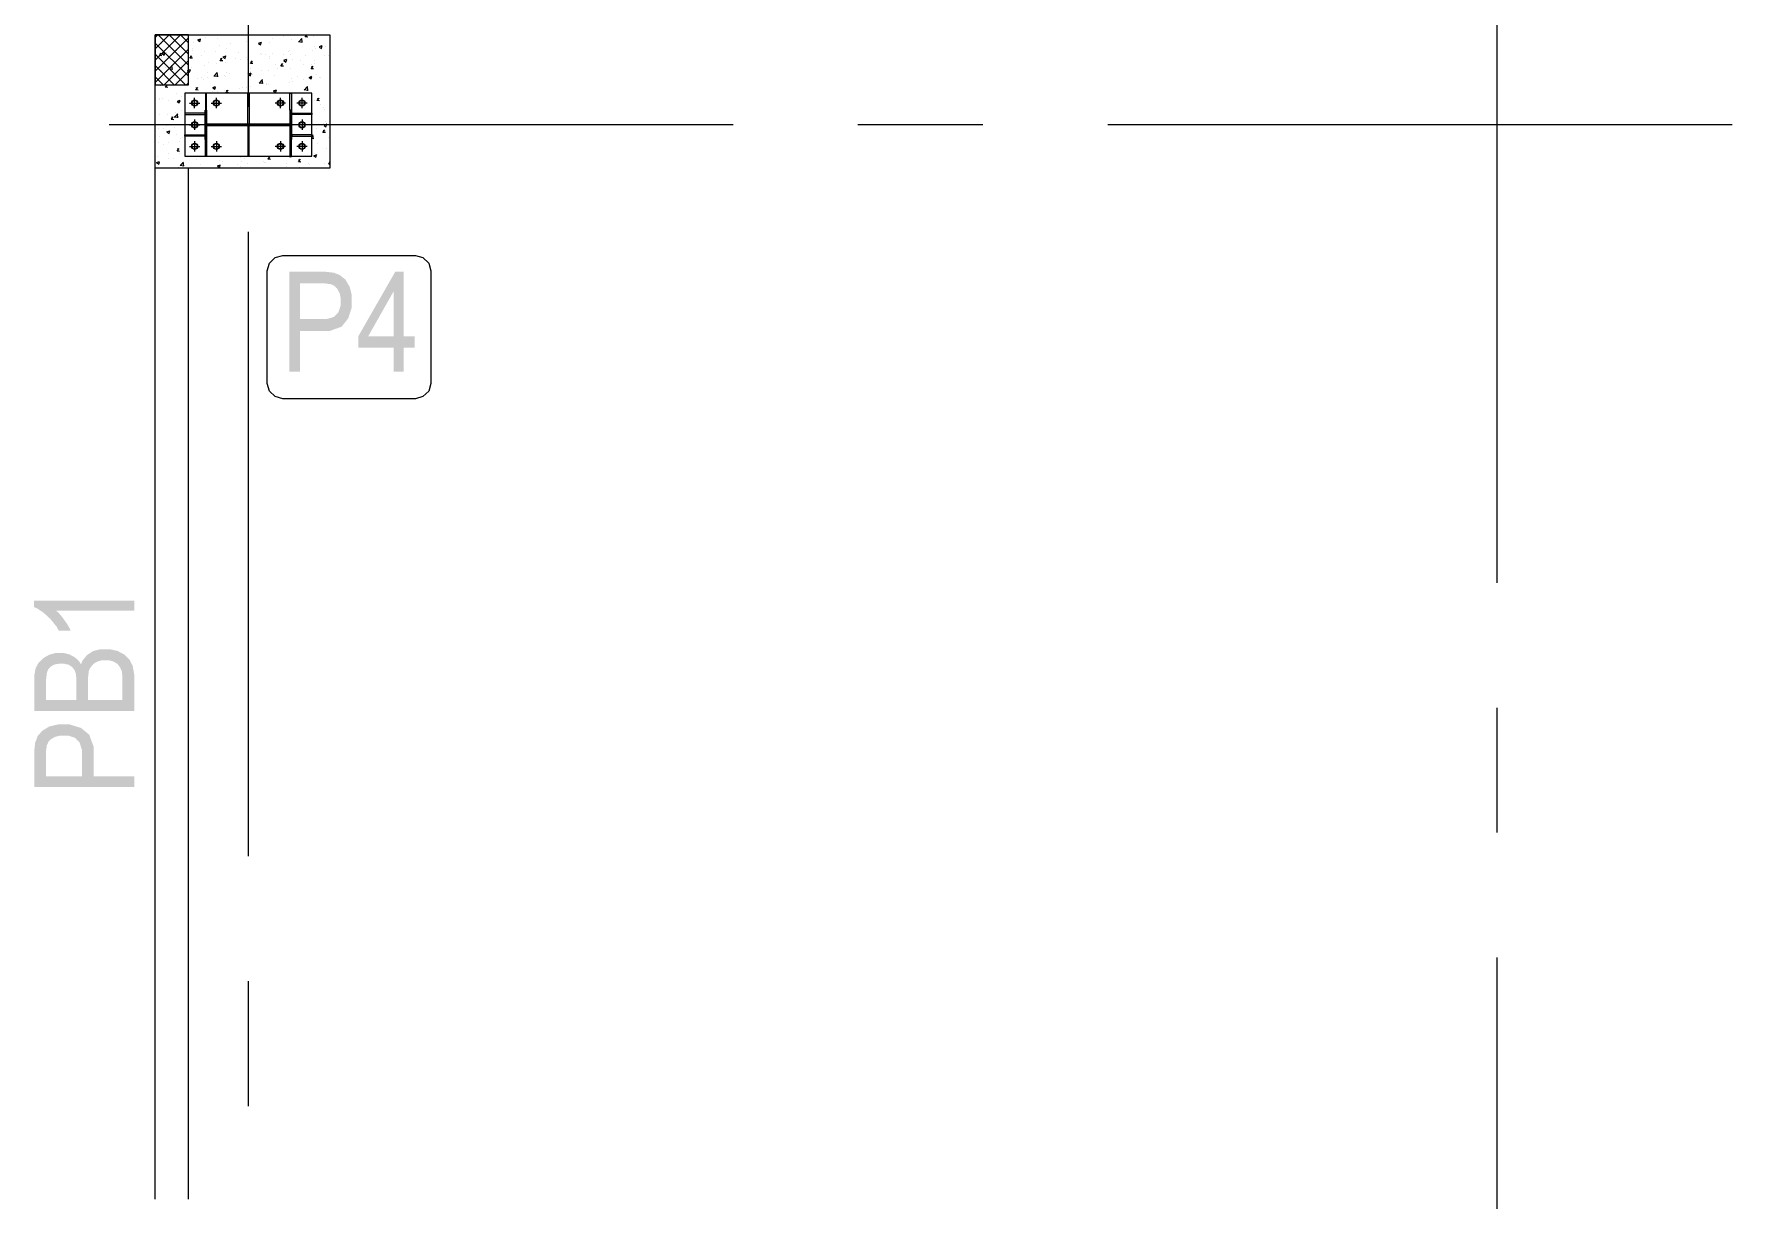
# Model space of a CAD drawing. Header units: millimetres. Extents: x 51.5 to 74.8, y 0.8 to 17.2.
# Drawn here: x 52.788 to 54.122, y 12.105 to 13.021 of the extents above; entities that cross this region are included whole.
import ezdxf

# ---------------------------------------------------------------- set-up
doc = ezdxf.new("R2010")
doc.units = ezdxf.units.MM
doc.layers.add('PDF_Geomertry', color=7, linetype='Continuous')
doc.layers.add('PDF_Solid Fills', color=7, linetype='Continuous')

msp = doc.modelspace()

# ---------------------------------------------------------------- hatches: boundary and pattern name
at = {"layer": 'PDF_Solid Fills', "transparency": 33554559}
h = msp.add_hatch(color=256, dxfattribs=at)
h.paths.add_polyline_path([(52.9887, 12.7556), (52.9887, 12.8341), (53.013, 12.8341), (53.0173, 12.8341), (53.0236, 12.8334), (53.0257, 12.8326), (53.0284, 12.8316), (53.0329, 12.8279), (53.0345, 12.8251), (53.0362, 12.8223), (53.0379, 12.8155), (53.0379, 12.8116), (53.0379, 12.8062), (53.0351, 12.7976), (53.0325, 12.7943), (53.0297, 12.7909), (53.0204, 12.7876), (53.0137, 12.7876), (52.9972, 12.7876), (52.9972, 12.7556)])
h.paths.add_polyline_path([(52.9972, 12.7969), (53.014, 12.7969), (53.0179, 12.7969), (53.0237, 12.7986), (53.0255, 12.8004), (53.0273, 12.8022), (53.0291, 12.8076), (53.0291, 12.8111), (53.0291, 12.8134), (53.0283, 12.8174), (53.0273, 12.8191), (53.0265, 12.8208), (53.0243, 12.823), (53.023, 12.8237), (53.0218, 12.8243), (53.0172, 12.8249), (53.0138, 12.8249), (52.9972, 12.8249)])
h = msp.add_hatch(color=256, dxfattribs=at)
h.paths.add_polyline_path([(53.0707, 12.7556), (53.0707, 12.7744), (53.0429, 12.7744), (53.0429, 12.7833), (53.072, 12.8341), (53.0787, 12.8341), (53.0787, 12.7833), (53.0873, 12.7833), (53.0873, 12.7744), (53.0787, 12.7744), (53.0787, 12.7556)])
h.paths.add_polyline_path([(53.0707, 12.7833), (53.0707, 12.8187), (53.0507, 12.7833)])
msp.add_hatch(color=256, dxfattribs=at).paths.add_polyline_path([(52.8669, 12.5759), (52.8669, 12.568), (52.8055, 12.568), (52.8072, 12.5666), (52.8104, 12.5629), (52.812, 12.5606), (52.8137, 12.5583), (52.8162, 12.5541), (52.817, 12.5522), (52.8077, 12.5522), (52.8059, 12.5555), (52.8013, 12.5612), (52.7986, 12.5637), (52.7959, 12.5662), (52.7907, 12.5697), (52.7882, 12.5708), (52.7882, 12.5759)])
h = msp.add_hatch(color=256, dxfattribs=at)
h.paths.add_polyline_path([(52.8669, 12.4893), (52.7884, 12.4893), (52.7884, 12.5134), (52.7884, 12.517), (52.7895, 12.5229), (52.7907, 12.5251), (52.7919, 12.5272), (52.7954, 12.5306), (52.7977, 12.532), (52.8002, 12.5334), (52.8055, 12.5348), (52.8084, 12.5348), (52.8112, 12.5348), (52.8161, 12.5336), (52.8182, 12.5324), (52.8204, 12.5313), (52.8238, 12.528), (52.8251, 12.5258), (52.8262, 12.5286), (52.8297, 12.533), (52.832, 12.5345), (52.8345, 12.5362), (52.8405, 12.5377), (52.8441, 12.5377), (52.8477, 12.5377), (52.854, 12.5363), (52.8566, 12.5348), (52.8594, 12.5334), (52.8633, 12.5295), (52.8645, 12.527), (52.8657, 12.5247), (52.8669, 12.518), (52.8669, 12.5137)])
h.paths.add_polyline_path([(52.8576, 12.4977), (52.8576, 12.5138), (52.8576, 12.5165), (52.8572, 12.5204), (52.8566, 12.5216), (52.8559, 12.5234), (52.8537, 12.5262), (52.852, 12.5272), (52.8505, 12.5281), (52.8465, 12.5291), (52.8441, 12.5291), (52.8419, 12.5291), (52.8382, 12.5281), (52.8366, 12.5273), (52.8351, 12.5263), (52.8329, 12.5238), (52.832, 12.5223), (52.8313, 12.5208), (52.8307, 12.5159), (52.8307, 12.5126), (52.8307, 12.4977)])
h.paths.add_polyline_path([(52.8215, 12.4977), (52.8215, 12.5116), (52.8215, 12.5144), (52.8211, 12.5183), (52.8207, 12.5195), (52.8201, 12.5212), (52.8182, 12.5237), (52.8169, 12.5245), (52.8155, 12.5255), (52.8119, 12.5263), (52.8097, 12.5263), (52.8076, 12.5263), (52.804, 12.5256), (52.8026, 12.5248), (52.8012, 12.524), (52.7993, 12.5218), (52.7987, 12.5204), (52.7983, 12.5191), (52.7977, 12.5141), (52.7977, 12.5106), (52.7977, 12.4977)])
h = msp.add_hatch(color=256, dxfattribs=at)
h.paths.add_polyline_path([(52.8669, 12.4295), (52.7884, 12.4295), (52.7884, 12.4538), (52.7884, 12.458), (52.7891, 12.4644), (52.79, 12.4665), (52.7909, 12.4693), (52.7947, 12.4737), (52.7975, 12.4754), (52.8002, 12.477), (52.807, 12.4786), (52.8111, 12.4786), (52.8163, 12.4786), (52.825, 12.4759), (52.8283, 12.4733), (52.8316, 12.4705), (52.835, 12.4612), (52.835, 12.4545), (52.835, 12.438), (52.8669, 12.438)])
h.paths.add_polyline_path([(52.8258, 12.438), (52.8258, 12.4547), (52.8258, 12.4587), (52.824, 12.4644), (52.8222, 12.4662), (52.8204, 12.4681), (52.8151, 12.4699), (52.8115, 12.4699), (52.8091, 12.4699), (52.8051, 12.469), (52.8034, 12.4681), (52.8018, 12.4672), (52.7995, 12.4651), (52.799, 12.4637), (52.7983, 12.4624), (52.7977, 12.4579), (52.7977, 12.4545), (52.7977, 12.438)])

# ---------------------------------------------------------------- linework, layer by layer
at = {"layer": 'PDF_Geomertry', "lineweight": 0}
for points in [[(53.9377, 12.5898), (53.9377, 13.0804)], [(52.9566, 12.9637), (52.9566, 13.0618)], [(52.9032, 13.0202), (52.8833, 13.0004)], [(52.8944, 13.0202), (52.8833, 13.0093)], [(52.8855, 13.0202), (52.8833, 13.018)], [(52.9095, 13.0177), (52.8833, 12.9916)], [(52.8833, 13.0137), (52.9095, 12.9876)], [(52.8833, 13.0094), (52.8833, 13.0094)], [(52.9095, 13.0088), (52.8833, 12.9827)], [(52.8857, 13.0202), (52.9095, 12.9963)], [(52.8884, 13.0134), (52.8884, 13.0134)], [(52.8938, 13.0109), (52.8938, 13.0109)], [(52.8945, 13.0202), (52.9095, 13.0051)], [(52.8954, 13.0088), (52.8954, 13.0088)], [(52.8973, 13.0202), (52.8973, 13.0202)], [(52.9008, 13.0195), (52.9008, 13.0195)], [(52.9033, 13.0202), (52.9095, 13.014)], [(52.9057, 13.0158), (52.9057, 13.0158)], [(52.913, 13.0091), (52.913, 13.0091)], [(52.9132, 13.0143), (52.9132, 13.0143)], [(52.9169, 13.0162), (52.9193, 13.017)], [(52.9169, 13.0161), (52.9184, 13.0149), (52.9191, 13.0169)], [(52.9227, 13.0181), (52.9227, 13.0181)], [(52.9326, 13.0176), (52.9326, 13.0176)], [(52.934, 13.0119), (52.934, 13.0119)], [(52.9391, 13.0093), (52.9391, 13.0093)], [(52.9423, 13.013), (52.9423, 13.013)], [(52.9533, 13.0202), (52.9533, 13.0202)], [(52.9548, 13.0147), (52.9548, 13.0147)], [(52.9563, 13.0118), (52.9563, 13.0118)], [(52.9627, 13.0202), (52.9636, 13.0201)], [(52.9634, 13.0197), (52.9634, 13.0202)], [(52.9645, 13.0134), (52.9662, 13.0123), (52.9669, 13.0143)], [(52.9647, 13.0136), (52.967, 13.0144)], [(52.9734, 13.0141), (52.9734, 13.0141)], [(52.9759, 13.0174), (52.9759, 13.0174)], [(52.9841, 13.0186), (52.9841, 13.0186)], [(52.9902, 13.0162), (52.9902, 13.0162)], [(52.9954, 13.0202), (52.9954, 13.0202)], [(52.9961, 13.0149), (52.999, 13.0145)], [(52.9962, 13.0147), (52.9987, 13.0174)], [(52.999, 13.0143), (52.9986, 13.0173)], [(53.0033, 13.0184), (53.0013, 13.0186), (53.0026, 13.0202)], [(53.0025, 13.0183), (53.002, 13.0202)], [(53.0075, 13.0187), (53.0075, 13.0187)], [(53.0087, 13.0111), (53.0087, 13.0111)], [(53.009, 13.0098), (53.009, 13.0098)], [(53.0123, 13.0106), (53.014, 13.0095), (53.0147, 13.0116)], [(53.0125, 13.0109), (53.0147, 13.0118)], [(53.0173, 13.0109), (53.0173, 13.0109)], [(52.8833, 13.0059), (52.8833, 13.0059)], [(52.8833, 13.0049), (52.9073, 12.9809)], [(52.8833, 12.9987), (52.8833, 12.9987)], [(52.8833, 12.9961), (52.8984, 12.9809)], [(52.8845, 13.0051), (52.8845, 13.0051)], [(52.8887, 13.0038), (52.8868, 13.004), (52.8884, 13.0059)], [(52.8879, 13.0037), (52.8875, 13.0058)], [(52.888, 13.0023), (52.888, 13.0023)], [(52.889, 13.0055), (52.8913, 13.0063)], [(52.889, 13.0054), (52.8905, 13.0043), (52.8912, 13.0062)], [(52.9095, 13.0001), (52.8904, 12.9809)], [(52.892, 13.0065), (52.892, 13.0065)], [(52.8941, 12.9933), (52.8968, 12.9961)], [(52.8969, 12.9929), (52.8966, 12.9961)], [(52.9004, 13.0076), (52.9004, 13.0076)], [(52.9023, 13.0043), (52.9023, 13.0043)], [(52.9043, 12.9961), (52.9043, 12.9961)], [(52.9052, 13.0048), (52.9052, 13.0048)], [(52.9126, 13.0018), (52.9107, 13.0019), (52.9122, 13.0038)], [(52.9118, 13.0016), (52.9113, 13.0037)], [(52.913, 13.008), (52.913, 13.008)], [(52.9201, 13.0036), (52.9201, 13.0036)], [(52.9219, 12.9961), (52.9219, 12.9961)], [(52.9223, 13.0072), (52.9223, 13.0072)], [(52.9252, 12.9988), (52.9252, 12.9988)], [(52.9308, 13.0073), (52.9308, 13.0073)], [(52.9312, 12.9977), (52.9312, 12.9977)], [(52.9336, 12.9999), (52.9336, 12.9999)], [(52.9365, 12.9997), (52.9344, 12.9998), (52.9361, 13.0018)], [(52.9355, 12.9995), (52.9351, 13.0016)], [(52.9366, 13.0026), (52.9383, 13.0015), (52.939, 13.0036)], [(52.9368, 13.0029), (52.9391, 13.0037)], [(52.9379, 13.0029), (52.9379, 13.0029)], [(52.9387, 12.9981), (52.9387, 12.9981)], [(52.9462, 13.0016), (52.9462, 13.0016)], [(52.9486, 13.0065), (52.9486, 13.0065)], [(52.9505, 13.0011), (52.9505, 13.0011)], [(52.9555, 13.002), (52.9555, 13.002)], [(52.9559, 13.0006), (52.9559, 13.0006)], [(52.9602, 12.9976), (52.9583, 12.9977), (52.9598, 12.9997)], [(52.9594, 12.9974), (52.959, 12.9995)], [(52.9663, 13.0058), (52.9663, 13.0058)], [(52.9672, 13.0044), (52.9672, 13.0044)], [(52.97, 13.0044), (52.97, 13.0044)], [(52.973, 13.003), (52.973, 13.003)], [(52.9733, 13.0013), (52.9733, 13.0013)], [(52.9755, 13.0055), (52.9755, 13.0055)], [(52.9779, 12.997), (52.9779, 12.997)], [(52.9841, 12.9955), (52.982, 12.9956), (52.9837, 12.9976)], [(52.9832, 12.9954), (52.9829, 12.9974)], [(52.984, 13.0051), (52.984, 13.0051)], [(52.9844, 12.9999), (52.9861, 12.9988), (52.9868, 13.0009)], [(52.9845, 13.0002), (52.9868, 13.0011)], [(52.988, 13.0072), (52.988, 13.0072)], [(52.9893, 13.0077), (52.9893, 13.0077)], [(52.9898, 13.0051), (52.9898, 13.0051)], [(52.9911, 13.0006), (52.9911, 13.0006)], [(52.9973, 13.0004), (52.9973, 13.0004)], [(53.0002, 12.9968), (53.0002, 12.9968)], [(53.0018, 13.0043), (53.0018, 13.0043)], [(53.0079, 12.9934), (53.0059, 12.9936), (53.0076, 12.9955)], [(53.0066, 12.9966), (53.0066, 12.9966)], [(53.007, 12.9933), (53.0066, 12.9954)], [(53.007, 13.0076), (53.007, 13.0076)], [(53.0086, 12.9979), (53.0086, 12.9979)], [(53.0087, 12.9998), (53.0087, 12.9998)], [(53.0166, 13.0037), (53.0166, 13.0037)], [(53.0195, 13.0036), (53.0195, 13.0036)], [(53.0207, 12.9999), (53.0207, 12.9999)], [(52.8833, 12.9933), (52.8833, 12.9933)], [(52.8833, 12.988), (52.8833, 12.988)], [(52.8833, 12.9873), (52.8897, 12.9809)], [(52.8876, 12.9912), (52.8876, 12.9912)], [(52.8887, 12.9919), (52.8887, 12.9919)], [(52.8916, 12.9944), (52.8916, 12.9944)], [(52.8925, 12.9911), (52.8925, 12.9911)], [(52.894, 12.9937), (52.897, 12.9931)], [(52.8955, 12.983), (52.8955, 12.983)], [(52.9095, 12.9913), (52.8991, 12.9809)], [(52.9004, 12.9838), (52.9004, 12.9838)], [(52.9045, 12.9827), (52.9045, 12.9827)], [(52.905, 12.9937), (52.905, 12.9937)], [(52.9065, 12.9912), (52.9065, 12.9912)], [(52.9095, 12.9824), (52.9079, 12.9809)], [(52.9087, 12.9919), (52.9104, 12.9908), (52.9111, 12.9929)], [(52.9088, 12.9922), (52.9112, 12.993)], [(52.9118, 12.9944), (52.9118, 12.9944)], [(52.9165, 12.9858), (52.9165, 12.9858)], [(52.9198, 12.987), (52.9198, 12.987)], [(52.9215, 12.9849), (52.9215, 12.9849)], [(52.9243, 12.9904), (52.9243, 12.9904)], [(52.9248, 12.9869), (52.9248, 12.9869)], [(52.9295, 12.9881), (52.9325, 12.9877)], [(52.9297, 12.9879), (52.9322, 12.9905)], [(52.9325, 12.9873), (52.932, 12.9905)], [(52.9375, 12.9884), (52.9375, 12.9884)], [(52.9383, 12.9872), (52.9383, 12.9872)], [(52.9391, 12.9904), (52.9391, 12.9904)], [(52.9419, 12.9897), (52.9419, 12.9897)], [(52.9557, 12.9897), (52.9557, 12.9897)], [(52.9565, 12.9893), (52.9582, 12.9881), (52.9588, 12.9902)], [(52.9566, 12.9894), (52.9588, 12.9904)], [(52.9584, 12.9912), (52.9584, 12.9912)], [(52.9586, 12.9937), (52.9586, 12.9937)], [(52.9597, 12.9888), (52.9597, 12.9888)], [(52.965, 12.9826), (52.9679, 12.9822)], [(52.9651, 12.9823), (52.9677, 12.9851)], [(52.9668, 12.9923), (52.9668, 12.9923)], [(52.9679, 12.9819), (52.9675, 12.9849)], [(52.9712, 12.9822), (52.9712, 12.9822)], [(52.9726, 12.992), (52.9726, 12.992)], [(52.9775, 12.9881), (52.9775, 12.9881)], [(52.9793, 12.994), (52.9793, 12.994)], [(52.989, 12.983), (52.989, 12.983)], [(52.9894, 12.9941), (52.9894, 12.9941)], [(52.9905, 12.9855), (52.9905, 12.9855)], [(52.9915, 12.9837), (52.9915, 12.9837)], [(52.9951, 12.9874), (52.9951, 12.9874)], [(52.9998, 12.9848), (52.9998, 12.9848)], [(53.0043, 12.9868), (53.0066, 12.9877)], [(53.0043, 12.9866), (53.0059, 12.9855), (53.0066, 12.9874)], [(53.0063, 12.9855), (53.0063, 12.9855)], [(53.01, 12.9888), (53.01, 12.9888)], [(53.0125, 12.9865), (53.0125, 12.9865)], [(53.0129, 12.9866), (53.0129, 12.9866)], [(53.0207, 12.9922), (53.0207, 12.9922)], [(53.0207, 12.9874), (53.0207, 12.9874)], [(52.8833, 12.9813), (52.8833, 12.9813)], [(52.8833, 12.9772), (52.8833, 12.9772)], [(52.8833, 12.9743), (52.8833, 12.9743)], [(52.8833, 12.9694), (52.8833, 12.9694)], [(52.8868, 12.9698), (52.8868, 12.9698)], [(52.8868, 12.9691), (52.8868, 12.9691)], [(52.8872, 12.9802), (52.8872, 12.9802)], [(52.8893, 12.9705), (52.8893, 12.9705)], [(52.8934, 12.9788), (52.8913, 12.979), (52.893, 12.9809)], [(52.8925, 12.9787), (52.892, 12.9808)], [(52.8937, 12.9688), (52.8937, 12.9688)], [(52.9, 12.9741), (52.9, 12.9741)], [(52.9007, 12.9679), (52.9023, 12.9668), (52.903, 12.9687)], [(52.9008, 12.968), (52.903, 12.9688)], [(52.9041, 12.9716), (52.9041, 12.9716)], [(52.9066, 12.9724), (52.9066, 12.9724)], [(52.9105, 12.9744), (52.9105, 12.9744)], [(52.9144, 12.9626), (52.9144, 12.9706)], [(52.9172, 12.9768), (52.9152, 12.9769), (52.9168, 12.9788)], [(52.9163, 12.9766), (52.9159, 12.9787)], [(52.9215, 12.9744), (52.9215, 12.9744)], [(52.9218, 12.9744), (52.9218, 12.9744)], [(52.9286, 12.9786), (52.9302, 12.9774), (52.9309, 12.9794)], [(52.9287, 12.9787), (52.9309, 12.9797)], [(52.9287, 12.9754), (52.9287, 12.9754)], [(52.9315, 12.9626), (52.9315, 12.9706)], [(52.9325, 12.9755), (52.9325, 12.9755)], [(52.9358, 12.9744), (52.9358, 12.9744)], [(52.9379, 12.9761), (52.9379, 12.9761)], [(52.9411, 12.9747), (52.939, 12.9748), (52.9407, 12.9768)], [(52.9401, 12.9745), (52.9398, 12.9766)], [(52.9497, 12.9781), (52.9497, 12.9781)], [(52.9518, 12.9788), (52.9518, 12.9788)], [(52.9552, 12.9786), (52.9552, 12.9786)], [(52.958, 12.9793), (52.958, 12.9793)], [(52.9636, 12.9744), (52.9636, 12.9745)], [(52.9643, 12.9744), (52.9645, 12.9747)], [(52.9705, 12.9809), (52.9705, 12.9809)], [(52.9722, 12.9809), (52.9722, 12.9809)], [(52.9763, 12.9761), (52.9787, 12.9769)], [(52.9763, 12.9759), (52.978, 12.9748), (52.9787, 12.9768)], [(52.9779, 12.9744), (52.9779, 12.9744)], [(52.9818, 12.9626), (52.9818, 12.9706)], [(52.9988, 12.9626), (52.9988, 12.9706)], [(53.0004, 12.9772), (53.0034, 12.9766)], [(53.0005, 12.9768), (53.0032, 12.9795)], [(53.0033, 12.9763), (53.003, 12.9795)], [(53.0059, 12.9745), (53.0059, 12.9745)], [(53.0066, 12.9695), (53.0066, 12.9695)], [(53.0086, 12.969), (53.0086, 12.969)], [(53.0126, 12.9684), (53.0105, 12.9686), (53.0122, 12.9705)], [(53.0116, 12.9683), (53.0112, 12.9704)], [(53.0207, 12.9755), (53.0207, 12.9755)], [(52.8833, 12.9665), (52.8833, 12.9665)], [(52.8833, 12.9556), (52.8833, 12.9556)], [(52.8865, 12.958), (52.8865, 12.958)], [(52.8934, 12.9573), (52.8934, 12.9573)], [(52.8959, 12.9541), (52.8976, 12.9559)], [(52.897, 12.9537), (52.8968, 12.9558)], [(52.8984, 12.9558), (52.9013, 12.9554)], [(52.8986, 12.9555), (52.9012, 12.9581)], [(52.899, 12.9595), (52.899, 12.9595)], [(52.9013, 12.9549), (52.9009, 12.9581)], [(52.9037, 12.9605), (52.9037, 12.9605)], [(52.9066, 12.9594), (52.9066, 12.9594)], [(52.9104, 12.9666), (52.9184, 12.9666)], [(52.9226, 12.9602), (52.9234, 12.9611)], [(52.9226, 12.9608), (52.9229, 12.9611)], [(52.9226, 12.9597), (52.9238, 12.9609)], [(52.9226, 12.959), (52.9238, 12.9604)], [(52.9226, 12.9584), (52.9238, 12.9598)], [(52.9226, 12.9579), (52.9238, 12.9591)], [(52.9226, 12.9573), (52.9238, 12.9586)], [(52.9226, 12.9566), (52.9238, 12.958)], [(52.9226, 12.9561), (52.9238, 12.9574)], [(52.9226, 12.9555), (52.9238, 12.9568)], [(52.9226, 12.9549), (52.9238, 12.9562)], [(52.9226, 12.9543), (52.9238, 12.9556)], [(52.9226, 12.9537), (52.9238, 12.9551)], [(52.9273, 12.9666), (52.9355, 12.9666)], [(52.9858, 12.9666), (52.9777, 12.9666)], [(52.9893, 12.9599), (52.9904, 12.9611)], [(52.9893, 12.9605), (52.9898, 12.9611)], [(52.9893, 12.9594), (52.9907, 12.9606)], [(52.9893, 12.9588), (52.9907, 12.9601)], [(52.9893, 12.9581), (52.9907, 12.9595)], [(52.9893, 12.9576), (52.9907, 12.959)], [(52.9893, 12.957), (52.9907, 12.9583)], [(52.9893, 12.9565), (52.9907, 12.9577)], [(52.9893, 12.9558), (52.9907, 12.9572)], [(52.9893, 12.9552), (52.9907, 12.9566)], [(52.9893, 12.9547), (52.9907, 12.9559)], [(52.9893, 12.9541), (52.9907, 12.9554)], [(52.9893, 12.9534), (52.9907, 12.9548)], [(53.0029, 12.9666), (52.9947, 12.9666)], [(53.0134, 12.9652), (53.0134, 12.9652)], [(53.0159, 12.963), (53.0159, 12.963)], [(53.0165, 12.9616), (53.0165, 12.9616)], [(53.0207, 12.9606), (53.0207, 12.9606)], [(53.0207, 12.9579), (53.0207, 12.9579)], [(53.3375, 12.9495), (52.8473, 12.9495)], [(52.8833, 12.9449), (52.8833, 12.9449)], [(52.8861, 12.947), (52.8861, 12.947)], [(52.8902, 12.9465), (52.8902, 12.9465)], [(52.8923, 12.949), (52.8923, 12.949)], [(52.8926, 12.944), (52.895, 12.9448)], [(52.8926, 12.9437), (52.8943, 12.9426), (52.895, 12.9447)], [(52.8959, 12.954), (52.898, 12.9538)], [(52.8986, 12.9474), (52.8986, 12.9474)], [(52.9002, 12.9418), (52.9002, 12.9418)], [(52.9033, 12.9495), (52.9033, 12.9495)], [(52.9104, 12.9495), (52.9184, 12.9495)], [(52.9144, 12.9537), (52.9144, 12.9455)], [(52.9226, 12.9531), (52.9238, 12.9544)], [(52.9226, 12.9526), (52.9238, 12.9538)], [(52.9226, 12.952), (52.9238, 12.9533)], [(52.9226, 12.9513), (52.9238, 12.9527)], [(52.9226, 12.9508), (52.9238, 12.9522)], [(52.9226, 12.9502), (52.9238, 12.9515)], [(52.9226, 12.9497), (52.9238, 12.9509)], [(52.9226, 12.949), (52.9238, 12.9504)], [(52.9226, 12.9479), (52.9238, 12.9491), (52.9247, 12.9499)], [(52.9226, 12.9484), (52.9238, 12.9498), (52.9241, 12.9499)], [(52.9226, 12.9473), (52.9238, 12.9486)], [(52.9226, 12.9468), (52.9238, 12.948)], [(52.9226, 12.9461), (52.9238, 12.9474)], [(52.9226, 12.9455), (52.9238, 12.9468)], [(52.9226, 12.9449), (52.9238, 12.9462)], [(52.9226, 12.9444), (52.9238, 12.9456)], [(52.9226, 12.9437), (52.9238, 12.9451)], [(52.9226, 12.9431), (52.9238, 12.9445)], [(52.9226, 12.9426), (52.9238, 12.9438)], [(52.9226, 12.942), (52.9238, 12.9433)], [(52.9226, 12.9413), (52.9238, 12.9427)], [(52.9226, 12.9408), (52.9238, 12.9422)], [(52.9226, 12.9402), (52.9238, 12.9415)], [(52.9245, 12.9491), (52.9252, 12.9499)], [(52.9251, 12.9491), (52.9259, 12.9499)], [(52.9257, 12.9491), (52.9265, 12.9499)], [(52.9262, 12.9491), (52.927, 12.9499)], [(52.9269, 12.9491), (52.9276, 12.9499)], [(52.9275, 12.9491), (52.9282, 12.9499)], [(52.928, 12.9491), (52.9288, 12.9499)], [(52.9286, 12.9491), (52.9294, 12.9499)], [(52.9293, 12.9491), (52.93, 12.9499)], [(52.9298, 12.9491), (52.9305, 12.9499)], [(52.9304, 12.9491), (52.9312, 12.9499)], [(52.9309, 12.9491), (52.9318, 12.9499)], [(52.9315, 12.9491), (52.9323, 12.9499)], [(52.9322, 12.9491), (52.9329, 12.9499)], [(52.9327, 12.9491), (52.9336, 12.9499)], [(52.9333, 12.9491), (52.9341, 12.9499)], [(52.9338, 12.9491), (52.9347, 12.9499)], [(52.9345, 12.9491), (52.9352, 12.9499)], [(52.9351, 12.9491), (52.9358, 12.9499)], [(52.9357, 12.9491), (52.9365, 12.9499)], [(52.9362, 12.9491), (52.937, 12.9499)], [(52.9368, 12.9491), (52.9376, 12.9499)], [(52.9375, 12.9491), (52.9382, 12.9499)], [(52.938, 12.9491), (52.9388, 12.9499)], [(52.9386, 12.9491), (52.9394, 12.9499)], [(52.9391, 12.9491), (52.94, 12.9499)], [(52.9398, 12.9491), (52.9405, 12.9499)], [(52.9404, 12.9491), (52.9412, 12.9499)], [(52.9409, 12.9491), (52.9418, 12.9499)], [(52.9415, 12.9491), (52.9423, 12.9499)], [(52.9422, 12.9491), (52.9429, 12.9499)], [(52.9427, 12.9491), (52.9434, 12.9499)], [(52.9433, 12.9491), (52.9441, 12.9499)], [(52.9438, 12.9491), (52.9447, 12.9499)], [(52.9444, 12.9491), (52.9452, 12.9499)], [(52.9451, 12.9491), (52.9458, 12.9499)], [(52.9457, 12.9491), (52.9465, 12.9499)], [(52.9462, 12.9491), (52.947, 12.9499)], [(52.9468, 12.9491), (52.9476, 12.9499)], [(52.9475, 12.9491), (52.9482, 12.9499)], [(52.948, 12.9491), (52.9487, 12.9499)], [(52.9486, 12.9491), (52.9494, 12.9499)], [(52.9491, 12.9491), (52.95, 12.9499)], [(52.9498, 12.9491), (52.9505, 12.9499)], [(52.9504, 12.9491), (52.9511, 12.9499)], [(52.9509, 12.9491), (52.9518, 12.9499)], [(52.9515, 12.9491), (52.9523, 12.9499)], [(52.952, 12.9491), (52.9529, 12.9499)], [(52.9527, 12.9491), (52.9534, 12.9499)], [(52.9533, 12.9491), (52.9541, 12.9499)], [(52.9538, 12.9491), (52.9547, 12.9499)], [(52.9544, 12.9491), (52.9552, 12.9499)], [(52.9551, 12.9491), (52.9558, 12.9499)], [(52.9557, 12.9491), (52.9563, 12.9499)], [(52.9562, 12.9491), (52.957, 12.9499)], [(52.9568, 12.9491), (52.9576, 12.9499)], [(52.9575, 12.9491), (52.9582, 12.9499)], [(52.958, 12.9491), (52.9587, 12.9499)], [(52.9586, 12.9491), (52.9594, 12.9499)], [(52.9591, 12.9491), (52.96, 12.9499)], [(52.9597, 12.9491), (52.9605, 12.9499)], [(52.9604, 12.9491), (52.9611, 12.9499)], [(52.9609, 12.9491), (52.9618, 12.9499)], [(52.9615, 12.9491), (52.9623, 12.9499)], [(52.962, 12.9491), (52.9629, 12.9499)], [(52.9627, 12.9491), (52.9634, 12.9499)], [(52.9633, 12.9491), (52.964, 12.9499)], [(52.9638, 12.9491), (52.9647, 12.9499)], [(52.9644, 12.9491), (52.9652, 12.9499)], [(52.965, 12.9491), (52.9658, 12.9499)], [(52.9657, 12.9491), (52.9663, 12.9499)], [(52.9662, 12.9491), (52.967, 12.9499)], [(52.9668, 12.9491), (52.9676, 12.9499)], [(52.9673, 12.9491), (52.9682, 12.9499)], [(52.968, 12.9491), (52.9687, 12.9499)], [(52.9686, 12.9491), (52.9694, 12.9499)], [(52.9691, 12.9491), (52.97, 12.9499)], [(52.9697, 12.9491), (52.9705, 12.9499)], [(52.9704, 12.9491), (52.9711, 12.9499)], [(52.9709, 12.9491), (52.9716, 12.9499)], [(52.9715, 12.9491), (52.9723, 12.9499)], [(52.972, 12.9491), (52.9729, 12.9499)], [(52.9726, 12.9491), (52.9734, 12.9499)], [(52.9733, 12.9491), (52.974, 12.9499)], [(52.9738, 12.9491), (52.9747, 12.9499)], [(52.9744, 12.9491), (52.9752, 12.9499)], [(52.975, 12.9491), (52.9758, 12.9499)], [(52.9757, 12.9491), (52.9763, 12.9499)], [(52.9762, 12.9491), (52.9769, 12.9499)], [(52.9768, 12.9491), (52.9776, 12.9499)], [(52.9773, 12.9491), (52.9782, 12.9499)], [(52.978, 12.9491), (52.9787, 12.9499)], [(52.9786, 12.9491), (52.9793, 12.9499)], [(52.9791, 12.9491), (52.98, 12.9499)], [(52.9797, 12.9491), (52.9805, 12.9499)], [(52.9802, 12.9491), (52.9811, 12.9499)], [(52.9809, 12.9491), (52.9816, 12.9499)], [(52.9815, 12.9491), (52.9823, 12.9499)], [(52.982, 12.9491), (52.9829, 12.9499)], [(52.9826, 12.9491), (52.9834, 12.9499)], [(52.9833, 12.9491), (52.984, 12.9499)], [(52.9838, 12.9491), (52.9845, 12.9499)], [(52.9844, 12.9491), (52.9852, 12.9499)], [(52.985, 12.9491), (52.9858, 12.9499)], [(52.9855, 12.9491), (52.9863, 12.9499)], [(52.9862, 12.9491), (52.9869, 12.9499)], [(52.9868, 12.9491), (52.9876, 12.9499)], [(52.9873, 12.9491), (52.9882, 12.9499)], [(52.9879, 12.9491), (52.9887, 12.9499)], [(52.9886, 12.9491), (52.9893, 12.9499), (52.9907, 12.9513)], [(52.9891, 12.9491), (52.9893, 12.9494), (52.9907, 12.9506)], [(52.9893, 12.9529), (52.9907, 12.9543)], [(52.9893, 12.9523), (52.9907, 12.9536)], [(52.9893, 12.9518), (52.9907, 12.953)], [(52.9893, 12.9512), (52.9907, 12.9524)], [(52.9893, 12.9505), (52.9907, 12.9519)], [(52.9893, 12.9488), (52.9907, 12.9501)], [(52.9893, 12.9481), (52.9907, 12.9495)], [(52.9893, 12.9476), (52.9907, 12.949)], [(52.9893, 12.947), (52.9907, 12.9483)], [(52.9893, 12.9465), (52.9907, 12.9477)], [(52.9893, 12.9459), (52.9907, 12.9472)], [(52.9893, 12.9452), (52.9907, 12.9466)], [(52.9893, 12.9447), (52.9907, 12.9459)], [(52.9893, 12.9441), (52.9907, 12.9454)], [(52.9893, 12.9436), (52.9907, 12.9448)], [(52.9893, 12.9429), (52.9907, 12.9443)], [(52.9893, 12.9423), (52.9907, 12.9437)], [(52.9893, 12.9418), (52.9907, 12.943)], [(52.9893, 12.9412), (52.9907, 12.9424)], [(52.9893, 12.9405), (52.9907, 12.9419)], [(53.0029, 12.9495), (52.9947, 12.9495)], [(52.9988, 12.9537), (52.9988, 12.9455)], [(53.0066, 12.9406), (53.0076, 12.9416)], [(53.0072, 12.9498), (53.0072, 12.9498)], [(53.0077, 12.9384), (53.0073, 12.9416)], [(53.0098, 12.9468), (53.0098, 12.9468)], [(53.0172, 12.9434), (53.0151, 12.9436), (53.0168, 12.9455)], [(53.0155, 12.9509), (53.0155, 12.9509)], [(53.0162, 12.9433), (53.0159, 12.9454)], [(53.0161, 12.9493), (53.0184, 12.9502)], [(53.0161, 12.9491), (53.0176, 12.948), (53.0183, 12.9501)], [(53.0176, 12.952), (53.0176, 12.952)], [(53.5337, 12.9495), (53.4355, 12.9495)], [(54.1223, 12.9495), (53.6318, 12.9495)], [(52.8833, 12.9343), (52.8833, 12.9343)], [(52.8857, 12.9359), (52.8857, 12.9359)], [(52.8869, 12.9404), (52.8869, 12.9404)], [(52.8898, 12.9344), (52.8898, 12.9344)], [(52.894, 12.9358), (52.894, 12.9358)], [(52.9007, 12.9291), (52.9022, 12.9309)], [(52.9007, 12.929), (52.9026, 12.9288)], [(52.9018, 12.9287), (52.9013, 12.9308)], [(52.9025, 12.9361), (52.9025, 12.9361)], [(52.9029, 12.9384), (52.9029, 12.9384)], [(52.9047, 12.9395), (52.9047, 12.9395)], [(52.9066, 12.9366), (52.9066, 12.9366)], [(52.9066, 12.9359), (52.9066, 12.9359)], [(52.9104, 12.9326), (52.9184, 12.9326)], [(52.9144, 12.9366), (52.9144, 12.9286)], [(52.9226, 12.9397), (52.9238, 12.9409)], [(52.9226, 12.9391), (52.9238, 12.9404)], [(52.9226, 12.9384), (52.9238, 12.9398)], [(52.9229, 12.9381), (52.9238, 12.9391)], [(52.9234, 12.9381), (52.9238, 12.9386)], [(52.9273, 12.9326), (52.9355, 12.9326)], [(52.9315, 12.9366), (52.9315, 12.9286)], [(52.9858, 12.9326), (52.9777, 12.9326)], [(52.9818, 12.9366), (52.9818, 12.9286)], [(52.9893, 12.9399), (52.9907, 12.9413)], [(52.9893, 12.9394), (52.9907, 12.9406)], [(52.9893, 12.9388), (52.9907, 12.9401)], [(52.9893, 12.9383), (52.9907, 12.9395)], [(52.9898, 12.9381), (52.9907, 12.939)], [(52.9904, 12.9381), (52.9907, 12.9383)], [(53.0029, 12.9326), (52.9947, 12.9326)], [(52.9988, 12.9366), (52.9988, 12.9286)], [(53.0066, 12.939), (53.0077, 12.9388)], [(53.0068, 12.9379), (53.0068, 12.9379)], [(53.0111, 12.9351), (53.0111, 12.9351)], [(53.018, 12.9306), (53.018, 12.9306)], [(53.0194, 12.9395), (53.0194, 12.9395)], [(53.0207, 12.9397), (53.0207, 12.9397)], [(53.0207, 12.929), (53.0207, 12.929)], [(52.8833, 12.9234), (52.8833, 12.9234)], [(52.8833, 12.9216), (52.8833, 12.9216)], [(52.8833, 12.1058), (52.8833, 12.9155)], [(52.8845, 12.9198), (52.8869, 12.9208)], [(52.8845, 12.9197), (52.8862, 12.9186), (52.8868, 12.9205)], [(52.8852, 12.9248), (52.8852, 12.9248)], [(52.8936, 12.9268), (52.8936, 12.9268)], [(52.8937, 12.923), (52.8937, 12.923)], [(52.898, 12.9227), (52.898, 12.9227)], [(52.902, 12.9163), (52.902, 12.9163)], [(52.9025, 12.9273), (52.9025, 12.9273)], [(52.9029, 12.9179), (52.9058, 12.9174)], [(52.903, 12.9176), (52.9057, 12.9202)], [(52.9058, 12.9172), (52.9054, 12.9202)], [(52.9066, 12.9277), (52.9066, 12.9277)], [(52.9076, 12.9248), (52.9076, 12.9248)], [(52.9095, 12.1058), (52.9095, 12.9155)], [(52.9158, 12.9219), (52.9158, 12.9219)], [(52.9191, 12.9187), (52.9191, 12.9187)], [(52.9291, 12.9155), (52.9291, 12.9155)], [(52.9323, 12.9172), (52.9347, 12.918)], [(52.9323, 12.917), (52.9338, 12.9159), (52.9345, 12.9179)], [(52.9336, 12.9212), (52.9336, 12.9212)], [(52.9359, 12.9208), (52.9359, 12.9208)], [(52.9412, 12.9248), (52.9412, 12.9248)], [(52.9479, 12.9181), (52.9479, 12.9181)], [(52.9494, 12.9245), (52.9493, 12.9248), (52.9502, 12.9247)], [(52.9504, 12.9169), (52.9504, 12.9169)], [(52.9512, 12.9204), (52.9512, 12.9204)], [(52.9532, 12.9233), (52.9532, 12.9233)], [(52.9562, 12.9193), (52.9562, 12.9193)], [(52.9687, 12.9209), (52.9687, 12.9209)], [(52.969, 12.9197), (52.969, 12.9197)], [(52.9697, 12.9202), (52.9697, 12.9202)], [(52.9711, 12.9155), (52.9711, 12.9155)], [(52.972, 12.9229), (52.9737, 12.9247)], [(52.972, 12.9227), (52.9741, 12.9226)], [(52.9732, 12.9224), (52.9729, 12.9245)], [(52.9851, 12.9155), (52.9851, 12.9155)], [(52.9866, 12.9166), (52.9866, 12.9166)], [(52.9868, 12.919), (52.9868, 12.919)], [(52.9891, 12.9236), (52.9891, 12.9236)], [(52.9897, 12.9237), (52.9897, 12.9237)], [(52.9959, 12.9208), (52.9976, 12.9226)], [(52.9959, 12.9206), (52.9979, 12.9205)], [(52.997, 12.9204), (52.9966, 12.9224)], [(52.997, 12.9162), (52.997, 12.9162)], [(52.9972, 12.9248), (52.9972, 12.9248)], [(52.9979, 12.9155), (52.9979, 12.9155)], [(52.998, 12.9248), (52.998, 12.9248)], [(53.0038, 12.9191), (53.0038, 12.9191)], [(53.0044, 12.9181), (53.0044, 12.9181)], [(53.0066, 12.9259), (53.0066, 12.9259)], [(53.0079, 12.9251), (53.0095, 12.924), (53.0102, 12.9259)], [(53.008, 12.9252), (53.0104, 12.9261)], [(53.0084, 12.9269), (53.0084, 12.9269)], [(53.0107, 12.9263), (53.0107, 12.9263)], [(53.0165, 12.9195), (53.0165, 12.9195)], [(53.0198, 12.9187), (53.0207, 12.9198)], [(53.0198, 12.9186), (53.0207, 12.9186)], [(53.0207, 12.9191), (53.0205, 12.9204)], [(53.0207, 12.9277), (53.0207, 12.9277)], [(53.0207, 12.9184), (53.0207, 12.9184)], [(53.0207, 12.9158), (53.0207, 12.9158)], [(53.0207, 12.9156), (53.0207, 12.9156)], [(52.9566, 12.3751), (52.9566, 12.8656)], [(53.9377, 12.3937), (53.9377, 12.4918)], [(53.9377, 11.8049), (53.9377, 12.2955)], [(52.9566, 12.1788), (52.9566, 12.2769)]]:
    msp.add_lwpolyline(points, dxfattribs=at)
for points in [[(52.9095, 13.0202), (52.8833, 13.0202), (52.8833, 12.9809), (52.9095, 12.9809), (52.9095, 13.0202)], [(52.8833, 12.9155), (52.8833, 13.0202), (53.0207, 13.0202), (53.0207, 12.9155), (52.8833, 12.9155)], [(52.8833, 13.0172), (52.8833, 13.0172), (52.8833, 13.0172)], [(52.8833, 13.0165), (52.8833, 13.0165), (52.8833, 13.0165), (52.8833, 13.0165)], [(52.8837, 13.0202), (52.8837, 13.0202), (52.8837, 13.0202)], [(52.894, 13.0202), (52.894, 13.0202), (52.894, 13.0202), (52.894, 13.0202)], [(52.9066, 13.0202), (52.9066, 13.0202), (52.9066, 13.0202)], [(52.9107, 13.0202), (52.9107, 13.0202), (52.9107, 13.0202), (52.9107, 13.0202)], [(52.9254, 13.0202), (52.9254, 13.0202), (52.9254, 13.0202)], [(52.9272, 13.0202), (52.9272, 13.0202), (52.9272, 13.0202), (52.9272, 13.0202)], [(52.9297, 13.0202), (52.9297, 13.0202), (52.9297, 13.0202)], [(52.9394, 13.0202), (52.9394, 13.0202), (52.9394, 13.0202)], [(52.9437, 13.0202), (52.9437, 13.0202), (52.9437, 13.0202), (52.9437, 13.0202)], [(52.9527, 13.0202), (52.9527, 13.0202), (52.9527, 13.0202), (52.9527, 13.0202)], [(52.9602, 13.0202), (52.9602, 13.0202), (52.9602, 13.0202), (52.9602, 13.0202)], [(52.9757, 13.0202), (52.9757, 13.0202), (52.9757, 13.0202), (52.9757, 13.0202)], [(52.9769, 13.0202), (52.9769, 13.0202), (52.9769, 13.0202), (52.9769, 13.0202)], [(52.9813, 13.0202), (52.9813, 13.0202), (52.9813, 13.0202)], [(52.9934, 13.0202), (52.9934, 13.0202), (52.9934, 13.0202), (52.9934, 13.0202)], [(52.9965, 13.0202), (52.9965, 13.0202), (52.9965, 13.0202)], [(52.9987, 13.0202), (52.9987, 13.0202), (52.9987, 13.0202), (52.9987, 13.0202)], [(53.01, 13.0202), (53.01, 13.0202), (53.01, 13.0202), (53.01, 13.0202)], [(53.0207, 13.0113), (53.0207, 13.0113), (53.0207, 13.0113)], [(52.8833, 13.0052), (52.8833, 13.0052), (52.8833, 13.0052)], [(52.8833, 12.9994), (52.8833, 12.9994), (52.8833, 12.9994), (52.8833, 12.9994)], [(52.8833, 12.9954), (52.8833, 12.9954), (52.8833, 12.9954)], [(53.0207, 13.0027), (53.0207, 13.0027), (53.0207, 13.0027)], [(53.0207, 12.9994), (53.0207, 12.9994), (53.0207, 12.9994)], [(52.8833, 12.9933), (52.8833, 12.9933), (52.8833, 12.9933)], [(52.8833, 12.9848), (52.8833, 12.9848), (52.8833, 12.9848), (52.8833, 12.9848)], [(52.8833, 12.9783), (52.8833, 12.9783), (52.8833, 12.9783)], [(52.9066, 12.9248), (53.0066, 12.9248), (53.0066, 12.9744), (52.9066, 12.9744), (52.9066, 12.9248)], [(52.9066, 12.9699), (52.9066, 12.9699), (52.9066, 12.9699)], [(52.9077, 12.9744), (52.9077, 12.9744), (52.9077, 12.9744), (52.9077, 12.9744)], [(52.9238, 12.9611), (52.9238, 12.9744), (52.9229, 12.9744), (52.9229, 12.9611), (52.9238, 12.9611)], [(52.9498, 12.9744), (52.9498, 12.9744), (52.9498, 12.9744)], [(52.9561, 12.9499), (52.9561, 12.9744), (52.9572, 12.9744), (52.9572, 12.9499), (52.9561, 12.9499)], [(52.9638, 12.9744), (52.9638, 12.9744), (52.9638, 12.9744), (52.9638, 12.9744)], [(52.9893, 12.9611), (52.9893, 12.9744), (52.9904, 12.9744), (52.9904, 12.9611), (52.9893, 12.9611)], [(52.9918, 12.9744), (52.9918, 12.9744), (52.9918, 12.9744)], [(53.0058, 12.9744), (53.0058, 12.9744), (53.0058, 12.9744)], [(53.0066, 12.9737), (53.0066, 12.9737), (53.0066, 12.9737)], [(53.0066, 12.9708), (53.0066, 12.9708), (53.0066, 12.9708), (53.0066, 12.9708)], [(52.8833, 12.9637), (52.8833, 12.9637), (52.8833, 12.9637)], [(52.8833, 12.9574), (52.8833, 12.9574), (52.8833, 12.9574)], [(52.8833, 12.9572), (52.8833, 12.9572), (52.8833, 12.9572), (52.8833, 12.9572)], [(52.9066, 12.9576), (52.9226, 12.9576), (52.9226, 12.9586), (52.9066, 12.9586), (52.9066, 12.9576)], [(52.9238, 12.9381), (52.9226, 12.9381), (52.9226, 12.9611), (52.9238, 12.9611), (52.9238, 12.9381)], [(52.9893, 12.9381), (52.9907, 12.9381), (52.9907, 12.9611), (52.9893, 12.9611), (52.9893, 12.9381)], [(53.0066, 12.9576), (52.9907, 12.9576), (52.9907, 12.9586), (53.0066, 12.9586), (53.0066, 12.9576)], [(53.0066, 12.9643), (53.0066, 12.9643), (53.0066, 12.9643), (53.0066, 12.9643)], [(53.0066, 12.9618), (53.0066, 12.9618), (53.0066, 12.9618)], [(53.0066, 12.959), (53.0066, 12.959), (53.0066, 12.959)], [(52.8833, 12.9531), (52.8833, 12.9531), (52.8833, 12.9531), (52.8833, 12.9531)], [(52.8833, 12.9455), (52.8833, 12.9455), (52.8833, 12.9455)], [(52.8833, 12.9426), (52.8833, 12.9426), (52.8833, 12.9426), (52.8833, 12.9426)], [(52.9066, 12.9486), (52.9066, 12.9486), (52.9066, 12.9486)], [(52.9066, 12.9416), (52.9226, 12.9416), (52.9226, 12.9405), (52.9066, 12.9405), (52.9066, 12.9416)], [(52.9238, 12.9491), (52.9893, 12.9491), (52.9893, 12.9499), (52.9238, 12.9499), (52.9238, 12.9491)], [(52.9561, 12.9491), (52.9561, 12.9248), (52.9572, 12.9248), (52.9572, 12.9491), (52.9561, 12.9491)], [(53.0066, 12.9416), (52.9907, 12.9416), (52.9907, 12.9405), (53.0066, 12.9405), (53.0066, 12.9416)], [(53.0066, 12.9536), (53.0066, 12.9536), (53.0066, 12.9536), (53.0066, 12.9536)], [(53.0066, 12.9498), (53.0066, 12.9498), (53.0066, 12.9498)], [(53.0066, 12.9497), (53.0066, 12.9497), (53.0066, 12.9497)], [(53.0066, 12.9484), (53.0066, 12.9484), (53.0066, 12.9484), (53.0066, 12.9484)], [(53.0066, 12.9427), (53.0066, 12.9427), (53.0066, 12.9427), (53.0066, 12.9427)], [(53.0207, 12.9516), (53.0207, 12.9516), (53.0207, 12.9516)], [(52.8833, 12.9362), (52.8833, 12.9362), (52.8833, 12.9362)], [(52.8833, 12.9336), (52.8833, 12.9336), (52.8833, 12.9336), (52.8833, 12.9336)], [(52.8833, 12.932), (52.8833, 12.932), (52.8833, 12.932)], [(52.9066, 12.9383), (52.9066, 12.9383), (52.9066, 12.9383)], [(52.9238, 12.9381), (52.9238, 12.9247), (52.9229, 12.9247), (52.9229, 12.9381), (52.9238, 12.9381)], [(52.9893, 12.9381), (52.9893, 12.9247), (52.9904, 12.9247), (52.9904, 12.9381), (52.9893, 12.9381)], [(53.0066, 12.9379), (53.0066, 12.9379), (53.0066, 12.9379), (53.0066, 12.9379)], [(53.0066, 12.9379), (53.0066, 12.9379), (53.0066, 12.9379), (53.0066, 12.9379)], [(53.0066, 12.932), (53.0066, 12.932), (53.0066, 12.932), (53.0066, 12.932)], [(53.0066, 12.9286), (53.0066, 12.9286), (53.0066, 12.9286), (53.0066, 12.9286)], [(52.8833, 12.9215), (52.8833, 12.9215), (52.8833, 12.9215), (52.8833, 12.9215)], [(52.887, 12.9155), (52.887, 12.9155), (52.887, 12.9155)], [(52.9011, 12.9155), (52.9011, 12.9155), (52.9011, 12.9155)], [(52.9112, 12.9248), (52.9112, 12.9248), (52.9112, 12.9248)], [(52.9151, 12.9155), (52.9151, 12.9155), (52.9151, 12.9155), (52.9151, 12.9155)], [(52.9187, 12.9248), (52.9187, 12.9248), (52.9187, 12.9248), (52.9187, 12.9248)], [(52.9272, 12.9248), (52.9272, 12.9248), (52.9272, 12.9248)], [(52.9279, 12.9248), (52.9279, 12.9248), (52.9279, 12.9248)], [(52.928, 12.9155), (52.928, 12.9155), (52.928, 12.9155)], [(52.9418, 12.9248), (52.9418, 12.9248), (52.9418, 12.9248), (52.9418, 12.9248)], [(52.943, 12.9155), (52.943, 12.9155), (52.943, 12.9155)], [(52.9444, 12.9248), (52.9444, 12.9248), (52.9444, 12.9248)], [(52.9519, 12.9155), (52.9519, 12.9155), (52.9519, 12.9155)], [(52.957, 12.9155), (52.957, 12.9155), (52.957, 12.9155), (52.957, 12.9155)], [(52.9609, 12.9248), (52.9609, 12.9248), (52.9609, 12.9248)], [(52.9647, 12.9248), (52.9647, 12.9248), (52.9647, 12.9248), (52.9647, 12.9248)], [(52.9748, 12.9155), (52.9748, 12.9155), (52.9748, 12.9155)], [(52.9775, 12.9248), (52.9775, 12.9248), (52.9775, 12.9248)], [(52.9832, 12.9248), (52.9832, 12.9248), (52.9832, 12.9248)], [(52.9877, 12.9248), (52.9877, 12.9248), (52.9877, 12.9248), (52.9877, 12.9248)], [(52.9941, 12.9248), (52.9941, 12.9248), (52.9941, 12.9248)], [(52.9984, 12.9248), (52.9984, 12.9248), (52.9984, 12.9248)], [(52.9991, 12.9155), (52.9991, 12.9155), (52.9991, 12.9155)], [(53.0066, 12.9273), (53.0066, 12.9273), (53.0066, 12.9273)], [(53.0132, 12.9155), (53.0132, 12.9155), (53.0132, 12.9155), (53.0132, 12.9155)], [(53.0188, 12.9155), (53.0188, 12.9155), (53.0188, 12.9155)], [(52.9836, 12.847), (53.0879, 12.847), (53.0938, 12.8454), (53.0983, 12.8409), (53.1, 12.8349), (53.1, 12.7465), (53.0983, 12.7404), (53.0938, 12.7361), (53.0879, 12.7344), (52.9836, 12.7344), (52.9776, 12.7361), (52.9732, 12.7404), (52.9715, 12.7465), (52.9715, 12.8349), (52.9732, 12.8409), (52.9776, 12.8454), (52.9836, 12.847)]]:
    msp.add_lwpolyline(points, close=True, dxfattribs=at)
for centre, radius in [((52.9144, 12.9666), 0.0025), ((52.9144, 12.9666), 0.00208), ((52.9818, 12.9666), 0.0025), ((52.9818, 12.9666), 0.00208), ((52.9144, 12.9495), 0.0025), ((52.9144, 12.9495), 0.00208), ((52.9144, 12.9326), 0.0025), ((52.9144, 12.9326), 0.00208), ((52.9818, 12.9326), 0.0025), ((52.9818, 12.9326), 0.00208)]:
    msp.add_circle(centre, radius, dxfattribs=at)
for points in [[(52.9338, 12.9666), (52.9338, 12.968), (52.9327, 12.9691), (52.9315, 12.9691), (52.9301, 12.9691), (52.929, 12.968), (52.929, 12.9666), (52.929, 12.9652), (52.9301, 12.9641), (52.9315, 12.9641), (52.9327, 12.9641), (52.9338, 12.9652), (52.9338, 12.9666)], [(52.9336, 12.9666), (52.9336, 12.9677), (52.9326, 12.9687), (52.9315, 12.9687), (52.9302, 12.9687), (52.9293, 12.9677), (52.9293, 12.9666), (52.9293, 12.9654), (52.9302, 12.9645), (52.9315, 12.9645), (52.9326, 12.9645), (52.9336, 12.9654), (52.9336, 12.9666)], [(53.0012, 12.9666), (53.0012, 12.968), (53.0001, 12.9691), (52.9988, 12.9691), (52.9975, 12.9691), (52.9963, 12.968), (52.9963, 12.9666), (52.9963, 12.9652), (52.9975, 12.9641), (52.9988, 12.9641), (53.0001, 12.9641), (53.0012, 12.9652), (53.0012, 12.9666)], [(53.0009, 12.9666), (53.0009, 12.9677), (53, 12.9687), (52.9988, 12.9687), (52.9976, 12.9687), (52.9966, 12.9677), (52.9966, 12.9666), (52.9966, 12.9654), (52.9976, 12.9645), (52.9988, 12.9645), (53, 12.9645), (53.0009, 12.9654), (53.0009, 12.9666)], [(53.0012, 12.9495), (53.0012, 12.9509), (53.0001, 12.952), (52.9988, 12.952), (52.9975, 12.952), (52.9963, 12.9509), (52.9963, 12.9495), (52.9963, 12.9481), (52.9975, 12.947), (52.9988, 12.947), (53.0001, 12.947), (53.0012, 12.9481), (53.0012, 12.9495)], [(53.0009, 12.9495), (53.0009, 12.9508), (53, 12.9516), (52.9988, 12.9516), (52.9976, 12.9516), (52.9966, 12.9508), (52.9966, 12.9495), (52.9966, 12.9484), (52.9976, 12.9474), (52.9988, 12.9474), (53, 12.9474), (53.0009, 12.9484), (53.0009, 12.9495)], [(52.9338, 12.9326), (52.9338, 12.934), (52.9327, 12.9351), (52.9315, 12.9351), (52.9301, 12.9351), (52.929, 12.934), (52.929, 12.9326), (52.929, 12.9312), (52.9301, 12.9301), (52.9315, 12.9301), (52.9327, 12.9301), (52.9338, 12.9312), (52.9338, 12.9326)], [(52.9336, 12.9326), (52.9336, 12.9337), (52.9326, 12.9347), (52.9315, 12.9347), (52.9302, 12.9347), (52.9293, 12.9337), (52.9293, 12.9326), (52.9293, 12.9315), (52.9302, 12.9305), (52.9315, 12.9305), (52.9326, 12.9305), (52.9336, 12.9315), (52.9336, 12.9326)], [(53.0012, 12.9326), (53.0012, 12.934), (53.0001, 12.9351), (52.9988, 12.9351), (52.9975, 12.9351), (52.9963, 12.934), (52.9963, 12.9326), (52.9963, 12.9312), (52.9975, 12.9301), (52.9988, 12.9301), (53.0001, 12.9301), (53.0012, 12.9312), (53.0012, 12.9326)], [(53.0009, 12.9326), (53.0009, 12.9337), (53, 12.9347), (52.9988, 12.9347), (52.9976, 12.9347), (52.9966, 12.9337), (52.9966, 12.9326), (52.9966, 12.9315), (52.9976, 12.9305), (52.9988, 12.9305), (53, 12.9305), (53.0009, 12.9315), (53.0009, 12.9326)]]:
    msp.add_open_spline(points, degree=3, knots=[0, 0, 0, 0, 1, 1, 1, 2, 2, 2, 3, 3, 3, 4, 4, 4, 4], dxfattribs=at)

doc.saveas('drawing.dxf')
